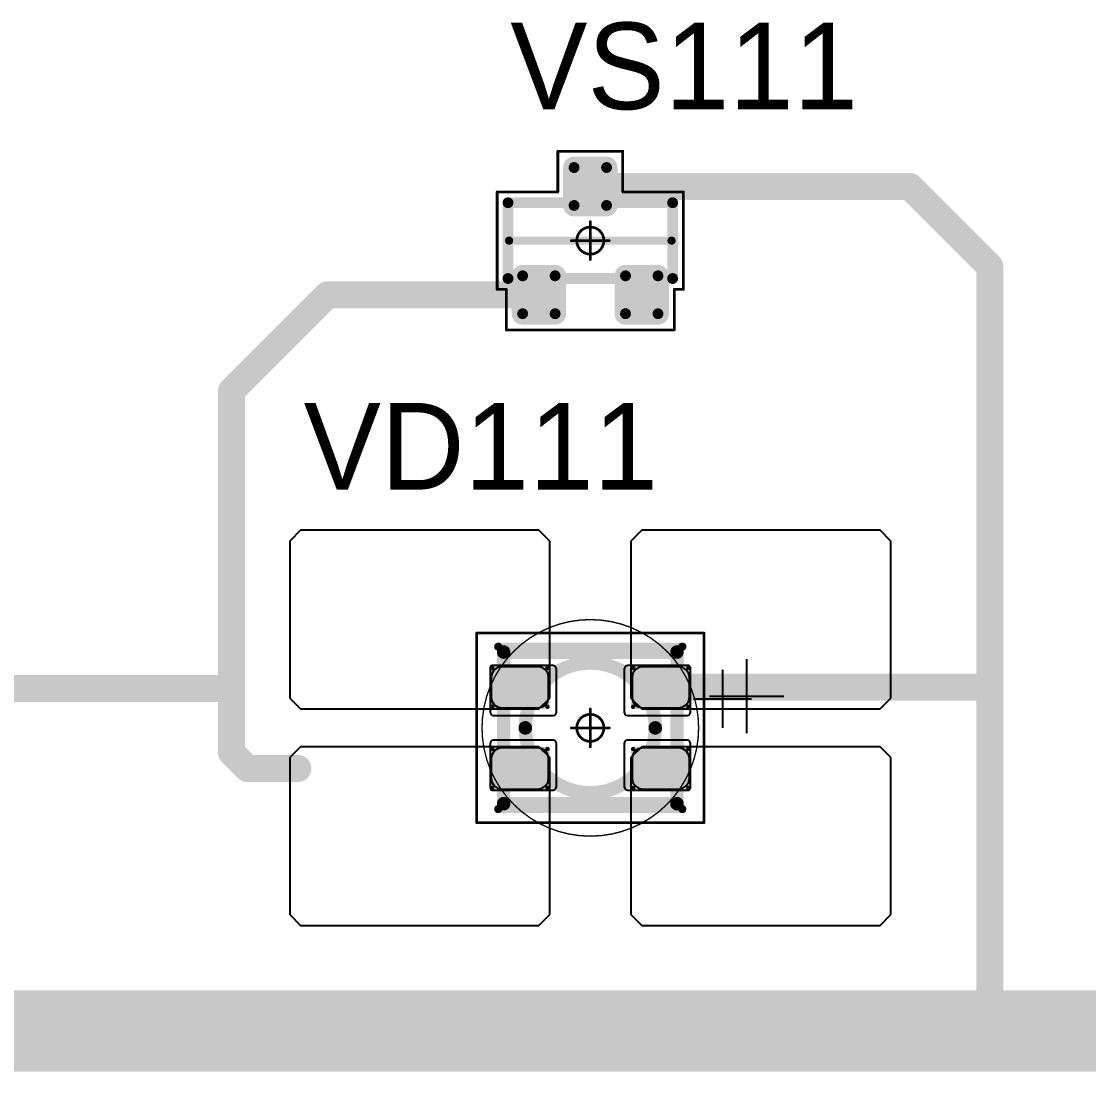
# Model space of a CAD drawing. Header units: millimetres. Extents: x 0 to 400, y 0 to 514.
# Drawn here: x 249.49 to 269.2, y 106.15 to 125.55 of the extents above; entities that cross this region are included whole.
import ezdxf

# ---------------------------------------------------------------- set-up
doc = ezdxf.new("R2010")
doc.units = ezdxf.units.MM
for name, color, linetype in [('Mechanical13', 56, 'Continuous'), ('Mechanical15', 56, 'Continuous'), ('Mechanical2', 216, 'Continuous'), ('TopLayer', 1, 'Continuous'), ('TopOverlay', 2, 'Continuous'), ('TopPaste', 8, 'Continuous'), ('TopSolder', 216, 'Continuous')]:
    doc.layers.add(name, color=color, linetype=linetype)

# ---------------------------------------------------------------- blocks, each defined once
blk = doc.blocks.new('SOT23_71')
at = {"layer": 'Mechanical13', "const_width": 0.2}
for points in [[(-0.7, 1.52), (0.7, 1.52)], [(-0.7, 1.52), (-0.7, -1.52)], [(0.7, 1.52), (0.7, -1.52)], [(-0.7, -1.52), (0.7, -1.52)]]:
    blk.add_lwpolyline(points, dxfattribs=at)
at = {"layer": 'Mechanical13', "const_width": 0.1}
for points in [[(-0.75, 1.52, 1), (-0.65, 1.52, 1)], [(-0.75, 1.52, 1), (-0.65, 1.52, 1)], [(0.65, 1.52, 1), (0.75, 1.52, 1)], [(0.65, 1.52, 1), (0.75, 1.52, 1)], [(-0.75, -1.52, 1), (-0.65, -1.52, 1)], [(-0.75, -1.52, 1), (-0.65, -1.52, 1)], [(0.65, -1.52, 1), (0.75, -1.52, 1)], [(0.65, -1.52, 1), (0.75, -1.52, 1)]]:
    blk.add_lwpolyline(points, format="xyb", close=True, dxfattribs=at)
at = {"layer": 'Mechanical15', "const_width": 0.05}
for points in [[(-0.9, 1.72), (-0.9, 1.55)], [(-0.9, 1.72), (0.9, 1.72)], [(0.9, 1.72), (0.9, 0.6)], [(-1.65, 1.55), (-1.65, -1.55)], [(-1.65, 1.55), (-0.9, 1.55)], [(0.9, 0.6), (1.65, 0.6)], [(1.65, 0.6), (1.65, -0.6)], [(0, 0.35), (0, -0.35)], [(-0.35, 0), (0.35, 0)], [(0.9, -0.6), (1.65, -0.6)], [(0.9, -0.6), (0.9, -1.72)], [(-1.65, -1.55), (-0.9, -1.55)], [(-0.9, -1.55), (-0.9, -1.72)], [(-0.9, -1.72), (0.9, -1.72)]]:
    blk.add_lwpolyline(points, dxfattribs=at)
at = {"layer": 'Mechanical15'}
for points, const_width in [([(-0.913, 1.72, 1), (-0.888, 1.72, 1)], 0.025), ([(-0.913, 1.72, 1), (-0.888, 1.72, 1)], 0.025), ([(0.888, 1.72, 1), (0.913, 1.72, 1)], 0.025), ([(0.888, 1.72, 1), (0.913, 1.72, 1)], 0.025), ([(-1.662, 1.55, 1), (-1.637, 1.55, 1)], 0.025), ([(-1.662, 1.55, 1), (-1.637, 1.55, 1)], 0.025), ([(-0.913, 1.55, 1), (-0.888, 1.55, 1)], 0.025), ([(-0.913, 1.55, 1), (-0.888, 1.55, 1)], 0.025), ([(0.888, 0.6, 1), (0.913, 0.6, 1)], 0.025), ([(0.888, 0.6, 1), (0.913, 0.6, 1)], 0.025), ([(1.637, 0.6, 1), (1.662, 0.6, 1)], 0.025), ([(1.637, 0.6, 1), (1.662, 0.6, 1)], 0.025), ([(0.25, 0, 1), (-0.25, 0, 1)], 0.05), ([(-0.012, 0.35, 1), (0.012, 0.35, 1)], 0.025), ([(-0.362, 0, 1), (-0.337, 0, 1)], 0.025), ([(-0.262, 0, 1), (-0.238, 0, 1)], 0.025), ([(0.238, 0, 1), (0.262, 0, 1)], 0.025), ([(0.337, 0, 1), (0.362, 0, 1)], 0.025), ([(-0.012, -0.35, 1), (0.012, -0.35, 1)], 0.025), ([(0.888, -0.6, 1), (0.913, -0.6, 1)], 0.025), ([(0.888, -0.6, 1), (0.913, -0.6, 1)], 0.025), ([(1.637, -0.6, 1), (1.662, -0.6, 1)], 0.025), ([(1.637, -0.6, 1), (1.662, -0.6, 1)], 0.025), ([(-1.662, -1.55, 1), (-1.637, -1.55, 1)], 0.025), ([(-1.662, -1.55, 1), (-1.637, -1.55, 1)], 0.025), ([(-0.913, -1.55, 1), (-0.888, -1.55, 1)], 0.025), ([(-0.913, -1.55, 1), (-0.888, -1.55, 1)], 0.025), ([(-0.913, -1.72, 1), (-0.888, -1.72, 1)], 0.025), ([(-0.913, -1.72, 1), (-0.888, -1.72, 1)], 0.025), ([(0.888, -1.72, 1), (0.913, -1.72, 1)], 0.025), ([(0.888, -1.72, 1), (0.913, -1.72, 1)], 0.025)]:
    blk.add_lwpolyline(points, format="xyb", close=True, dxfattribs=dict(at, const_width=const_width))
at = {"layer": 'TopLayer', "const_width": 0.1}
for points in [[(-1.4, 1.25, 1), (-1.3, 1.25, 1)], [(-0.7, 1.25, 1), (-0.6, 1.25, 1)], [(-1.4, 0.65, 1), (-1.3, 0.65, 1)], [(-0.7, 0.65, 1), (-0.6, 0.65, 1)], [(0.6, 0.3, 1), (0.7, 0.3, 1)], [(1.3, 0.3, 1), (1.4, 0.3, 1)], [(0.6, -0.3, 1), (0.7, -0.3, 1)], [(1.3, -0.3, 1), (1.4, -0.3, 1)], [(-1.4, -0.65, 1), (-1.3, -0.65, 1)], [(-0.7, -0.65, 1), (-0.6, -0.65, 1)], [(-1.4, -1.25, 1), (-1.3, -1.25, 1)], [(-0.7, -1.25, 1), (-0.6, -1.25, 1)]]:
    blk.add_lwpolyline(points, format="xyb", close=True, dxfattribs=at)
at = {"layer": 'TopLayer'}
for points in [[(-1.45, 1.25), (-1.45, 0.65), (-0.55, 1.25), (-0.55, 0.65)], [(-1.35, 1.35), (-1.35, 0.55), (-0.65, 1.35), (-0.65, 0.55)], [(0.65, 0.4), (0.65, -0.4), (1.35, 0.4), (1.35, -0.4)], [(0.55, 0.3), (0.55, -0.3), (1.45, 0.3), (1.45, -0.3)], [(-1.35, -0.55), (-1.35, -1.35), (-0.65, -0.55), (-0.65, -1.35)], [(-1.45, -0.65), (-1.45, -1.25), (-0.55, -0.65), (-0.55, -1.25)]]:
    blk.add_solid(points, dxfattribs=at)
at = {"layer": 'TopOverlay', "const_width": 0.15}
blk.add_lwpolyline([(0, 1.5), (0, -1.5)], dxfattribs=at)
at = {"layer": 'TopOverlay', "const_width": 0.075}
for points in [[(-0.038, 1.5, 1), (0.038, 1.5, 1)], [(-0.038, -1.5, 1), (0.038, -1.5, 1)]]:
    blk.add_lwpolyline(points, format="xyb", close=True, dxfattribs=at)
at = {"layer": 'TopPaste', "const_width": 0.075}
for points in [[(-1.387, 1.25, 1), (-1.313, 1.25, 1)], [(-0.687, 1.25, 1), (-0.613, 1.25, 1)], [(-1.387, 0.65, 1), (-1.313, 0.65, 1)], [(-0.687, 0.65, 1), (-0.613, 0.65, 1)], [(0.613, 0.3, 1), (0.687, 0.3, 1)], [(1.313, 0.3, 1), (1.387, 0.3, 1)], [(0.613, -0.3, 1), (0.687, -0.3, 1)], [(1.313, -0.3, 1), (1.387, -0.3, 1)], [(-1.387, -0.65, 1), (-1.313, -0.65, 1)], [(-0.687, -0.65, 1), (-0.613, -0.65, 1)], [(-1.387, -1.25, 1), (-1.313, -1.25, 1)], [(-0.687, -1.25, 1), (-0.613, -1.25, 1)]]:
    blk.add_lwpolyline(points, format="xyb", close=True, dxfattribs=at)
at = {"layer": 'TopPaste'}
for points in [[(-1.425, 1.25), (-1.425, 0.65), (-0.575, 1.25), (-0.575, 0.65)], [(-1.35, 1.325), (-1.35, 0.575), (-0.65, 1.325), (-0.65, 0.575)], [(0.575, 0.3), (0.575, -0.3), (1.425, 0.3), (1.425, -0.3)], [(0.65, 0.375), (0.65, -0.375), (1.35, 0.375), (1.35, -0.375)], [(-1.35, -0.575), (-1.35, -1.325), (-0.65, -0.575), (-0.65, -1.325)], [(-1.425, -0.65), (-1.425, -1.25), (-0.575, -0.65), (-0.575, -1.25)]]:
    blk.add_solid(points, dxfattribs=at)
at = {"layer": 'TopSolder', "const_width": 0.202}
for points in [[(-1.451, 1.25, 1), (-1.249, 1.25, 1)], [(-0.751, 1.25, 1), (-0.549, 1.25, 1)], [(-1.451, 0.65, 1), (-1.249, 0.65, 1)], [(-0.751, 0.65, 1), (-0.549, 0.65, 1)], [(0.549, 0.3, 1), (0.751, 0.3, 1)], [(1.249, 0.3, 1), (1.451, 0.3, 1)], [(0.549, -0.3, 1), (0.751, -0.3, 1)], [(1.249, -0.3, 1), (1.451, -0.3, 1)], [(-1.451, -0.65, 1), (-1.249, -0.65, 1)], [(-0.751, -0.65, 1), (-0.549, -0.65, 1)], [(-1.451, -1.25, 1), (-1.249, -1.25, 1)], [(-0.751, -1.25, 1), (-0.549, -1.25, 1)]]:
    blk.add_lwpolyline(points, format="xyb", close=True, dxfattribs=at)
at = {"layer": 'TopSolder'}
for points in [[(-1.35, 1.452), (-1.35, 0.448), (-0.65, 1.452), (-0.65, 0.448)], [(-1.552, 1.25), (-1.552, 0.65), (-0.448, 1.25), (-0.448, 0.65)], [(0.65, 0.502), (0.65, -0.502), (1.35, 0.502), (1.35, -0.502)], [(0.448, 0.3), (0.448, -0.3), (1.552, 0.3), (1.552, -0.3)], [(-1.35, -0.448), (-1.35, -1.452), (-0.65, -0.448), (-0.65, -1.452)], [(-1.552, -0.65), (-1.552, -1.25), (-0.448, -0.65), (-0.448, -1.25)]]:
    blk.add_solid(points, dxfattribs=at)
blk = doc.blocks.new('E65F_244')
at = {"layer": 'Mechanical13'}
for p, q in [((2.441, 1.071), (2.441, 0)), ((1.905, 0.536), (2.976, 0.536))]:
    blk.add_line(p, q, dxfattribs=at)
at = {"layer": 'Mechanical13', "const_width": 0.25}
for points in [[(-1.6, -1.4), (-1.6, 1.4)], [(-1.6, 1.4), (1.6, 1.4)], [(1.6, -1.4), (1.6, 1.4)], [(-1.6, -1.4), (1.6, -1.4)]]:
    blk.add_lwpolyline(points, dxfattribs=at)
at = {"layer": 'Mechanical13'}
for points, const_width in [([(-1.663, 1.4, 1), (-1.538, 1.4, 1)], 0.125), ([(-1.663, 1.4, 1), (-1.538, 1.4, 1)], 0.125), ([(1.537, 1.4, 1), (1.662, 1.4, 1)], 0.125), ([(1.537, 1.4, 1), (1.662, 1.4, 1)], 0.125), ([(1.2, 0, 1), (-1.2, 0, 1)], 0.25), ([(-1.263, 0, 1), (-1.138, 0, 1)], 0.125), ([(1.137, 0, 1), (1.262, 0, 1)], 0.125), ([(-1.663, -1.4, 1), (-1.538, -1.4, 1)], 0.125), ([(-1.663, -1.4, 1), (-1.538, -1.4, 1)], 0.125), ([(1.537, -1.4, 1), (1.662, -1.4, 1)], 0.125), ([(1.537, -1.4, 1), (1.662, -1.4, 1)], 0.125)]:
    blk.add_lwpolyline(points, format="xyb", close=True, dxfattribs=dict(at, const_width=const_width))
at = {"layer": 'Mechanical15', "const_width": 0.05}
for points in [[(-2.1, 1.75), (2.1, 1.75)], [(-2.1, -1.75), (-2.1, 1.75)], [(2.1, -1.75), (2.1, 1.75)], [(0, -0.35), (0, 0.35)], [(0, -0.35), (0, 0.35)], [(-0.35, 0), (0.35, 0)], [(-0.35, 0), (0.35, 0)], [(-2.1, -1.75), (2.1, -1.75)]]:
    blk.add_lwpolyline(points, dxfattribs=at)
at = {"layer": 'Mechanical15'}
for points, const_width in [([(-2.113, 1.75, 1), (-2.088, 1.75, 1)], 0.025), ([(-2.113, 1.75, 1), (-2.088, 1.75, 1)], 0.025), ([(2.087, 1.75, 1), (2.112, 1.75, 1)], 0.025), ([(2.087, 1.75, 1), (2.112, 1.75, 1)], 0.025), ([(0.25, 0, 1), (-0.25, 0, 1)], 0.05), ([(0.25, 0, 1), (-0.25, 0, 1)], 0.05), ([(-0.013, 0.35, 1), (0.012, 0.35, 1)], 0.025), ([(-0.013, 0.35, 1), (0.012, 0.35, 1)], 0.025), ([(-0.363, 0, 1), (-0.338, 0, 1)], 0.025), ([(-0.363, 0, 1), (-0.338, 0, 1)], 0.025), ([(-0.263, 0, 1), (-0.238, 0, 1)], 0.025), ([(-0.263, 0, 1), (-0.238, 0, 1)], 0.025), ([(0.237, 0, 1), (0.262, 0, 1)], 0.025), ([(0.237, 0, 1), (0.262, 0, 1)], 0.025), ([(0.337, 0, 1), (0.362, 0, 1)], 0.025), ([(0.337, 0, 1), (0.362, 0, 1)], 0.025), ([(-0.013, -0.35, 1), (0.012, -0.35, 1)], 0.025), ([(-0.013, -0.35, 1), (0.012, -0.35, 1)], 0.025), ([(-2.113, -1.75, 1), (-2.088, -1.75, 1)], 0.025), ([(-2.113, -1.75, 1), (-2.088, -1.75, 1)], 0.025), ([(2.087, -1.75, 1), (2.112, -1.75, 1)], 0.025), ([(2.087, -1.75, 1), (2.112, -1.75, 1)], 0.025)]:
    blk.add_lwpolyline(points, format="xyb", close=True, dxfattribs=dict(at, const_width=const_width))
at = {"layer": 'TopLayer'}
for p, q in [((-5.35, 3.65), (-5.55, 3.45)), ((-0.95, 3.65), (-5.35, 3.65)), ((-5.35, 3.65), (-5.35, 3.65)), ((-0.75, 3.45), (-0.95, 3.65)), ((0.95, 3.65), (0.75, 3.45)), ((5.35, 3.65), (0.95, 3.65)), ((0.95, 3.65), (0.95, 3.65)), ((5.55, 3.45), (5.35, 3.65)), ((-5.55, 3.45), (-5.55, 3.45)), ((-5.55, 3.45), (-5.55, 0.55)), ((-0.75, 0.55), (-0.75, 3.45)), ((0.75, 3.45), (0.75, 3.45)), ((0.75, 3.45), (0.75, 0.55)), ((5.55, 0.55), (5.55, 3.45)), ((-5.55, 0.55), (-5.35, 0.35)), ((-0.95, 0.35), (-0.75, 0.55)), ((0.75, 0.55), (0.95, 0.35)), ((5.35, 0.35), (5.55, 0.55)), ((-5.35, 0.35), (-0.95, 0.35)), ((0.95, 0.35), (5.35, 0.35)), ((-5.35, -0.35), (-5.55, -0.55)), ((-0.95, -0.35), (-5.35, -0.35)), ((-5.35, -0.35), (-5.35, -0.35)), ((-0.75, -0.55), (-0.95, -0.35)), ((0.95, -0.35), (0.75, -0.55)), ((5.35, -0.35), (0.95, -0.35)), ((0.95, -0.35), (0.95, -0.35)), ((5.55, -0.55), (5.35, -0.35)), ((-5.55, -0.55), (-5.55, -0.55)), ((-5.55, -0.55), (-5.55, -3.45)), ((-0.75, -3.45), (-0.75, -0.55)), ((0.75, -0.55), (0.75, -0.55)), ((0.75, -0.55), (0.75, -3.45)), ((5.55, -3.45), (5.55, -0.55)), ((-5.55, -3.45), (-5.35, -3.65)), ((-0.95, -3.65), (-0.75, -3.45)), ((0.75, -3.45), (0.95, -3.65)), ((5.35, -3.65), (5.55, -3.45)), ((-5.35, -3.65), (-0.95, -3.65)), ((0.95, -3.65), (5.35, -3.65))]:
    blk.add_line(p, q, dxfattribs=at)
at = {"layer": 'TopLayer', "const_width": 0.04}
for points in [[(-1.83, 1.11, 1), (-1.79, 1.11, 1)], [(-0.81, 1.11, 1), (-0.77, 1.11, 1)], [(0.77, 1.11, 1), (0.81, 1.11, 1)], [(1.79, 1.11, 1), (1.83, 1.11, 1)], [(-1.83, 0.39, 1), (-1.79, 0.39, 1)], [(-0.81, 0.39, 1), (-0.77, 0.39, 1)], [(0.77, 0.39, 1), (0.81, 0.39, 1)], [(1.79, 0.39, 1), (1.83, 0.39, 1)], [(-1.83, -0.39, 1), (-1.79, -0.39, 1)], [(-0.81, -0.39, 1), (-0.77, -0.39, 1)], [(0.77, -0.39, 1), (0.81, -0.39, 1)], [(1.79, -0.39, 1), (1.83, -0.39, 1)], [(-1.83, -1.11, 1), (-1.79, -1.11, 1)], [(-0.81, -1.11, 1), (-0.77, -1.11, 1)], [(0.77, -1.11, 1), (0.81, -1.11, 1)], [(1.79, -1.11, 1), (1.83, -1.11, 1)]]:
    blk.add_lwpolyline(points, format="xyb", close=True, dxfattribs=at)
at = {"layer": 'TopLayer'}
for points in [[(-1.85, 1.11), (-1.85, 0.39), (-0.75, 1.11), (-0.75, 0.39)], [(-1.81, 1.15), (-1.81, 0.35), (-0.79, 1.15), (-0.79, 0.35)], [(0.75, 1.11), (0.75, 0.39), (1.85, 1.11), (1.85, 0.39)], [(0.79, 1.15), (0.79, 0.35), (1.81, 1.15), (1.81, 0.35)], [(-1.85, -0.39), (-1.85, -1.11), (-0.75, -0.39), (-0.75, -1.11)], [(-1.81, -0.35), (-1.81, -1.15), (-0.79, -0.35), (-0.79, -1.15)], [(0.75, -0.39), (0.75, -1.11), (1.85, -0.39), (1.85, -1.11)], [(0.79, -0.35), (0.79, -1.15), (1.81, -0.35), (1.81, -1.15)]]:
    blk.add_solid(points, dxfattribs=at)
at = {"layer": 'TopOverlay'}
for p, q in [((2.886, 1.271), (2.886, -0.1)), ((2.2, 0.586), (3.571, 0.586))]:
    blk.add_line(p, q, dxfattribs=at)
at = {"layer": 'TopOverlay', "const_width": 0.15}
for points in [[(-1.7, 1.5), (1.7, 1.5)], [(-1.7, -1.5), (1.7, -1.5)]]:
    blk.add_lwpolyline(points, dxfattribs=at)
at = {"layer": 'TopOverlay', "const_width": 0.075}
for points in [[(-1.738, 1.5, 1), (-1.663, 1.5, 1)], [(1.662, 1.5, 1), (1.737, 1.5, 1)], [(-1.738, -1.5, 1), (-1.663, -1.5, 1)], [(1.662, -1.5, 1), (1.737, -1.5, 1)]]:
    blk.add_lwpolyline(points, format="xyb", close=True, dxfattribs=at)
at = {"layer": 'TopPaste'}
for p, q in [((-1.814, 1.011), (-1.829, 0.938)), ((-1.773, 1.073), (-1.814, 1.011)), ((-1.711, 1.114), (-1.773, 1.073)), ((-1.638, 1.129), (-1.711, 1.114)), ((-0.963, 1.129), (-1.638, 1.129)), ((-0.889, 1.114), (-0.963, 1.129)), ((-0.827, 1.073), (-0.889, 1.114)), ((-0.786, 1.011), (-0.827, 1.073)), ((-0.771, 0.938), (-0.786, 1.011)), ((0.786, 1.011), (0.771, 0.938)), ((0.827, 1.073), (0.786, 1.011)), ((0.889, 1.114), (0.827, 1.073)), ((0.962, 1.129), (0.889, 1.114)), ((1.637, 1.129), (0.962, 1.129)), ((1.711, 1.114), (1.637, 1.129)), ((1.773, 1.073), (1.711, 1.114)), ((1.814, 1.011), (1.773, 1.073)), ((1.829, 0.938), (1.814, 1.011)), ((-1.829, 0.938), (-1.829, 0.563)), ((-0.771, 0.563), (-0.771, 0.938)), ((0.771, 0.938), (0.771, 0.563)), ((1.829, 0.563), (1.829, 0.938)), ((-1.829, 0.563), (-1.814, 0.489)), ((-1.814, 0.489), (-1.773, 0.427)), ((-1.773, 0.427), (-1.711, 0.386)), ((-0.889, 0.386), (-0.827, 0.427)), ((-0.827, 0.427), (-0.786, 0.489)), ((-0.786, 0.489), (-0.771, 0.563)), ((0.771, 0.563), (0.786, 0.489)), ((0.786, 0.489), (0.827, 0.427)), ((0.827, 0.427), (0.889, 0.386)), ((1.711, 0.386), (1.773, 0.427)), ((1.773, 0.427), (1.814, 0.489)), ((1.814, 0.489), (1.829, 0.563)), ((-1.711, 0.386), (-1.638, 0.371)), ((-1.638, 0.371), (-0.963, 0.371)), ((-0.963, 0.371), (-0.889, 0.386)), ((0.889, 0.386), (0.962, 0.371)), ((0.962, 0.371), (1.637, 0.371)), ((1.637, 0.371), (1.711, 0.386)), ((-1.711, -0.386), (-1.773, -0.427)), ((-1.638, -0.371), (-1.711, -0.386)), ((-0.963, -0.371), (-1.638, -0.371)), ((-0.889, -0.386), (-0.963, -0.371)), ((-0.827, -0.427), (-0.889, -0.386)), ((0.889, -0.386), (0.827, -0.427)), ((0.962, -0.371), (0.889, -0.386)), ((1.637, -0.371), (0.962, -0.371)), ((1.711, -0.386), (1.637, -0.371)), ((1.773, -0.427), (1.711, -0.386)), ((-1.814, -0.489), (-1.829, -0.563)), ((-1.829, -0.563), (-1.829, -0.938)), ((-1.773, -0.427), (-1.814, -0.489)), ((-0.786, -0.489), (-0.827, -0.427)), ((-0.771, -0.563), (-0.786, -0.489)), ((-0.771, -0.938), (-0.771, -0.563)), ((0.786, -0.489), (0.771, -0.563)), ((0.771, -0.563), (0.771, -0.938)), ((0.827, -0.427), (0.786, -0.489)), ((1.814, -0.489), (1.773, -0.427)), ((1.829, -0.563), (1.814, -0.489)), ((1.829, -0.938), (1.829, -0.563)), ((-1.829, -0.938), (-1.814, -1.011)), ((-0.786, -1.011), (-0.771, -0.938)), ((0.771, -0.938), (0.786, -1.011)), ((1.814, -1.011), (1.829, -0.938)), ((-1.814, -1.011), (-1.773, -1.073)), ((-1.773, -1.073), (-1.711, -1.114)), ((-1.711, -1.114), (-1.638, -1.129)), ((-1.638, -1.129), (-0.963, -1.129)), ((-0.963, -1.129), (-0.889, -1.114)), ((-0.889, -1.114), (-0.827, -1.073)), ((-0.827, -1.073), (-0.786, -1.011)), ((0.786, -1.011), (0.827, -1.073)), ((0.827, -1.073), (0.889, -1.114)), ((0.889, -1.114), (0.962, -1.129)), ((0.962, -1.129), (1.637, -1.129)), ((1.637, -1.129), (1.711, -1.114)), ((1.711, -1.114), (1.773, -1.073)), ((1.773, -1.073), (1.814, -1.011))]:
    blk.add_line(p, q, dxfattribs=at)
at = {"layer": 'TopSolder'}
for p, q in [((-1.842, 1.129), (-1.85, 1.111)), ((-1.85, 1.111), (-1.85, 1.101)), ((-1.85, 1.101), (-1.85, 1.101)), ((-1.85, 1.101), (-1.85, 0.301)), ((-1.828, 1.143), (-1.842, 1.129)), ((-1.81, 1.151), (-1.828, 1.143)), ((-1.8, 1.151), (-1.81, 1.151)), ((-0.7, 1.151), (-1.8, 1.151)), ((-0.685, 1.151), (-0.7, 1.151)), ((-0.7, 1.151), (-0.7, 1.151)), ((-0.658, 1.139), (-0.685, 1.151)), ((-0.636, 1.118), (-0.658, 1.139)), ((-0.625, 1.09), (-0.636, 1.118)), ((-0.625, 1.076), (-0.625, 1.09)), ((-0.625, 0.301), (-0.625, 1.076)), ((0.636, 1.118), (0.625, 1.09)), ((0.625, 1.09), (0.625, 1.076)), ((0.625, 1.076), (0.625, 1.076)), ((0.625, 1.076), (0.625, 0.301)), ((0.657, 1.139), (0.636, 1.118)), ((0.685, 1.151), (0.657, 1.139)), ((0.7, 1.151), (0.685, 1.151)), ((1.8, 1.151), (0.7, 1.151)), ((1.81, 1.151), (1.8, 1.151)), ((1.8, 1.151), (1.8, 1.151)), ((1.828, 1.143), (1.81, 1.151)), ((1.842, 1.129), (1.828, 1.143)), ((1.85, 1.111), (1.842, 1.129)), ((1.85, 1.101), (1.85, 1.111)), ((1.85, 0.301), (1.85, 1.101)), ((-1.85, 0.301), (-1.85, 0.286)), ((-1.85, 0.286), (-1.839, 0.258)), ((-1.839, 0.258), (-1.818, 0.237)), ((-1.818, 0.237), (-1.79, 0.226)), ((-1.79, 0.226), (-1.775, 0.226)), ((-1.775, 0.226), (-1.775, 0.226)), ((-1.775, 0.226), (-0.7, 0.226)), ((-0.7, 0.226), (-0.685, 0.226)), ((-0.685, 0.226), (-0.658, 0.237)), ((-0.658, 0.237), (-0.636, 0.258)), ((-0.636, 0.258), (-0.625, 0.286)), ((-0.625, 0.286), (-0.625, 0.301)), ((-0.625, 0.301), (-0.625, 0.301)), ((0.625, 0.301), (0.625, 0.286)), ((0.625, 0.286), (0.636, 0.258)), ((0.636, 0.258), (0.657, 0.237)), ((0.657, 0.237), (0.685, 0.226)), ((0.685, 0.226), (0.7, 0.226)), ((0.7, 0.226), (0.7, 0.226)), ((0.7, 0.226), (1.775, 0.226)), ((1.775, 0.226), (1.79, 0.226)), ((1.79, 0.226), (1.817, 0.237)), ((1.817, 0.237), (1.839, 0.258)), ((1.839, 0.258), (1.85, 0.286)), ((1.85, 0.286), (1.85, 0.301)), ((1.85, 0.301), (1.85, 0.301)), ((-1.839, -0.257), (-1.85, -0.285)), ((-1.85, -0.285), (-1.85, -0.299)), ((-1.85, -0.299), (-1.85, -0.299)), ((-1.85, -0.299), (-1.85, -1.099)), ((-1.818, -0.236), (-1.839, -0.257)), ((-1.79, -0.224), (-1.818, -0.236)), ((-1.775, -0.224), (-1.79, -0.224)), ((-0.7, -0.224), (-1.775, -0.224)), ((-0.685, -0.224), (-0.7, -0.224)), ((-0.7, -0.224), (-0.7, -0.224)), ((-0.658, -0.236), (-0.685, -0.224)), ((-0.636, -0.257), (-0.658, -0.236)), ((-0.625, -0.285), (-0.636, -0.257)), ((-0.625, -0.299), (-0.625, -0.285)), ((-0.625, -1.074), (-0.625, -0.299)), ((0.636, -0.257), (0.625, -0.285)), ((0.625, -0.285), (0.625, -0.299)), ((0.625, -0.299), (0.625, -0.299)), ((0.625, -0.299), (0.625, -1.074)), ((0.657, -0.236), (0.636, -0.257)), ((0.685, -0.224), (0.657, -0.236)), ((0.7, -0.224), (0.685, -0.224)), ((1.775, -0.224), (0.7, -0.224)), ((1.79, -0.224), (1.775, -0.224)), ((1.775, -0.224), (1.775, -0.224)), ((1.817, -0.236), (1.79, -0.224)), ((1.839, -0.257), (1.817, -0.236)), ((1.85, -0.285), (1.839, -0.257)), ((1.85, -0.299), (1.85, -0.285)), ((1.85, -1.099), (1.85, -0.299)), ((-1.85, -1.099), (-1.85, -1.109)), ((-1.85, -1.109), (-1.842, -1.128)), ((-1.842, -1.128), (-1.828, -1.142)), ((-1.828, -1.142), (-1.81, -1.149)), ((-1.81, -1.149), (-1.8, -1.149)), ((-1.8, -1.149), (-0.7, -1.149)), ((-1.8, -1.149), (-1.8, -1.149)), ((-0.7, -1.149), (-0.685, -1.149)), ((-0.685, -1.149), (-0.658, -1.138)), ((-0.658, -1.138), (-0.636, -1.117)), ((-0.636, -1.117), (-0.625, -1.089)), ((-0.625, -1.089), (-0.625, -1.074)), ((-0.625, -1.074), (-0.625, -1.074)), ((0.625, -1.074), (0.625, -1.089)), ((0.625, -1.089), (0.636, -1.117)), ((0.636, -1.117), (0.657, -1.138)), ((0.657, -1.138), (0.685, -1.149)), ((0.685, -1.149), (0.7, -1.149)), ((0.7, -1.149), (1.8, -1.149)), ((0.7, -1.149), (0.7, -1.149)), ((1.8, -1.149), (1.81, -1.149)), ((1.81, -1.149), (1.828, -1.142)), ((1.828, -1.142), (1.842, -1.128)), ((1.842, -1.128), (1.85, -1.109)), ((1.85, -1.109), (1.85, -1.099)), ((1.85, -1.099), (1.85, -1.099))]:
    blk.add_line(p, q, dxfattribs=at)

msp = doc.modelspace()

# ---------------------------------------------------------------- linework, layer by layer
at = {"layer": 'Mechanical2'}
for points, const_width in [([(262, 112.5, 1), (258, 112.5, 1)], 0.0254), ([(260, 114.5, 1), (260, 114.5, 1)], 0.0005), ([(257.994, 112.5, 1), (258.006, 112.5, 1)], 0.0127), ([(258, 112.5, 1), (258, 112.5, 1)], 0.0005), ([(261.994, 112.5, 1), (262.006, 112.5, 1)], 0.0127), ([(262, 112.5, 1), (262, 112.5, 1)], 0.0005), ([(260, 110.5, 1), (260, 110.5, 1)], 0.0005)]:
    msp.add_lwpolyline(points, format="xyb", close=True, dxfattribs=dict(at, const_width=const_width))
at = {"layer": 'Mechanical2', "const_width": 0.001}
for points in [[(260, 110.5), (260, 114.5)], [(258, 112.5), (262, 112.5)]]:
    msp.add_lwpolyline(points, dxfattribs=at)
at = {"layer": 'TopLayer'}
for points, const_width in [([(260, 122.5), (265.9, 122.5)], 0.5), ([(265.9, 122.5), (267.375, 121.025)], 0.5), ([(267.375, 113.275), (267.375, 121.025)], 0.5), ([(253.375, 118.725), (255.15, 120.5)], 0.5), ([(255.15, 120.5), (259.05, 120.5)], 0.5), ([(253.375, 113.15), (253.375, 118.725)], 0.5), ([(267.35, 113.25), (267.375, 113.275)], 0.5), ([(267.375, 106.9), (267.375, 113.275)], 0.5), ([(244.675, 113.225), (253.3, 113.225)], 0.5), ([(253.3, 113.225), (253.375, 113.15)], 0.5), ([(253.375, 112.043), (253.375, 113.15)], 0.5), ([(261.3, 113.25), (267.35, 113.25)], 0.5), ([(253.375, 112.043), (253.668, 111.75)], 0.5), ([(253.668, 111.75), (254.6, 111.75)], 0.5), ([(133.95, 106.9), (267.375, 106.9)], 1.5), ([(267.375, 106.9), (277.3, 106.9)], 1.5)]:
    msp.add_lwpolyline(points, dxfattribs=dict(at, const_width=const_width))
for points, const_width in [([(259.875, 122.5, 1), (260.125, 122.5, 1)], 0.25), ([(265.775, 122.5, 1), (266.025, 122.5, 1)], 0.25), ([(265.775, 122.5, 1), (266.025, 122.5, 1)], 0.25), ([(267.25, 121.025, 1), (267.5, 121.025, 1)], 0.25), ([(267.25, 121.025, 1), (267.5, 121.025, 1)], 0.25), ([(255.025, 120.5, 1), (255.275, 120.5, 1)], 0.25), ([(255.025, 120.5, 1), (255.275, 120.5, 1)], 0.25), ([(258.925, 120.5, 1), (259.175, 120.5, 1)], 0.25), ([(253.25, 118.725, 1), (253.5, 118.725, 1)], 0.25), ([(253.25, 118.725, 1), (253.5, 118.725, 1)], 0.25), ([(267.25, 113.275, 1), (267.5, 113.275, 1)], 0.25), ([(267.25, 113.275, 1), (267.5, 113.275, 1)], 0.25), ([(267.25, 113.275, 1), (267.5, 113.275, 1)], 0.25), ([(253.175, 113.225, 1), (253.425, 113.225, 1)], 0.25), ([(253.175, 113.225, 1), (253.425, 113.225, 1)], 0.25), ([(253.25, 113.15, 1), (253.5, 113.15, 1)], 0.25), ([(253.25, 113.15, 1), (253.5, 113.15, 1)], 0.25), ([(253.25, 113.15, 1), (253.5, 113.15, 1)], 0.25), ([(261.175, 113.25, 1), (261.425, 113.25, 1)], 0.25), ([(267.225, 113.25, 1), (267.475, 113.25, 1)], 0.25), ([(267.225, 113.25, 1), (267.475, 113.25, 1)], 0.25), ([(253.25, 112.043, 1), (253.5, 112.043, 1)], 0.25), ([(253.25, 112.043, 1), (253.5, 112.043, 1)], 0.25), ([(253.543, 111.75, 1), (253.793, 111.75, 1)], 0.25), ([(253.543, 111.75, 1), (253.793, 111.75, 1)], 0.25), ([(254.475, 111.75, 1), (254.725, 111.75, 1)], 0.25), ([(267, 106.9, 1), (267.75, 106.9, 1)], 0.75), ([(267, 106.9, 1), (267.75, 106.9, 1)], 0.75), ([(267.25, 106.9, 1), (267.5, 106.9, 1)], 0.25)]:
    msp.add_lwpolyline(points, format="xyb", close=True, dxfattribs=dict(at, const_width=const_width))

# ---------------------------------------------------------------- block references
for name, p, rotation in [('SOT23_71', (260, 121.5), 90), ('E65F_244', (260, 112.5), 360)]:
    msp.add_blockref(name, p, dxfattribs=dict(rotation=rotation))

# ---------------------------------------------------------------- texts
at = {"layer": 'TopOverlay'}
for s, p in [('VS111', (258.521, 123.927)), ('VD111', (254.707, 116.902))]:
    msp.add_text(s, height=1.6, dxfattribs=at).set_placement(p)

doc.saveas('drawing.dxf')
